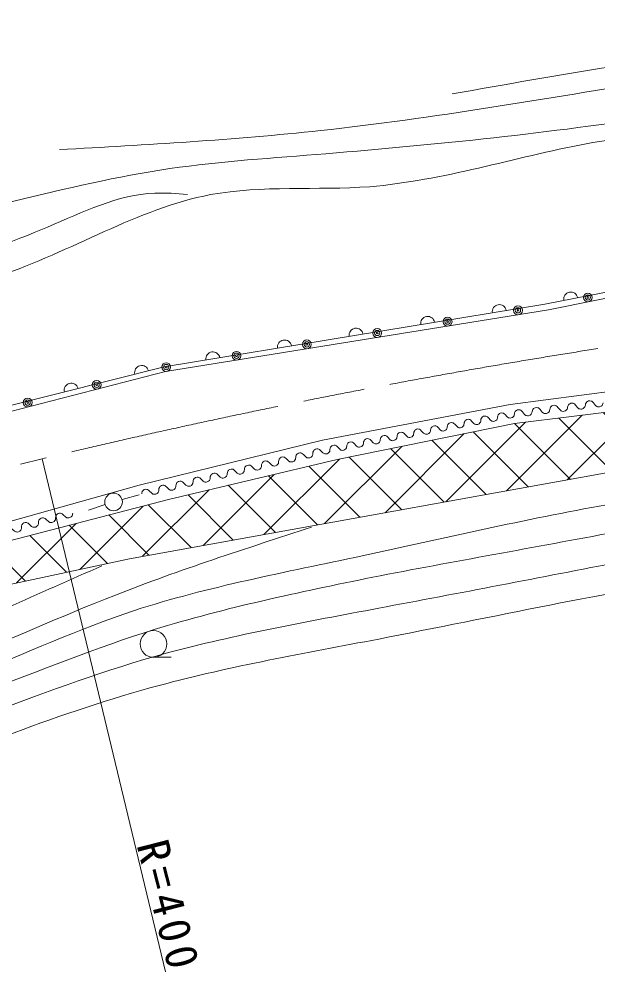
# Model space of a CAD drawing. Units: millimetres, scale not verified. Extents: x 40000 to 680000, y 20000 to 380000.
# Drawn here: x 477442 to 510361, y 241105 to 295270 of the extents above; entities that cross this region are included whole.
import ezdxf

# ---------------------------------------------------------------- set-up
doc = ezdxf.new("R2010")
doc.units = ezdxf.units.MM
doc.header["$LTSCALE"] = 1000
doc.linetypes.add('CHAIN', pattern=[18.5, 12, -1.5, 3.5, -1.5])
for name, color, linetype, lineweight in [('M-BGD', 7, 'Continuous', 13), ('M-BMK', 2, 'CHAIN', 13), ('M-STR-HTXT', 7, 'Continuous', 13)]:
    doc.layers.add(name, color=color, linetype=linetype, lineweight=lineweight)
doc.styles.add('ＭＳ ゴシック', font='')
doc.styles.get('ＭＳ ゴシック').set_extended_font_data('MS Gothic')

msp = doc.modelspace()

# ---------------------------------------------------------------- hatches: boundary and pattern name
at = {"layer": 'M-BGD'}
h = msp.add_hatch(dxfattribs=at)
h.set_pattern_fill('USER', color=256, style=0, pattern_type=2)
h.set_pattern_definition([(225, (343257, 434644), (1414.214, -1414.214), []), (315, (343257, 434644), (1414.214, 1414.214), [])])
h.paths.add_polyline_path([(451525, 260202), (465364, 262619), (485941, 267964), (495533, 270234), (505616, 272284), (525973, 274774), (531611, 275433), (535639, 274774), (541180, 273458), (540657, 271890), (536298, 272577), (531319, 272431), (516307, 270454), (483722, 264596), (470102, 261667), (451696, 258591)])

# ---------------------------------------------------------------- linework, layer by layer
for p, q in [((483298, 267952), (484263, 268216)), ((482340, 267667), (481388, 267361)), ((485085, 258991), (486085, 258991))]:
    msp.add_line(p, q, dxfattribs=at)
for points in [[(422116, 264886), (438916, 265576), (444894, 265960), (453834, 267112), (458715, 268263), (485771, 275229), (507544, 278739), (518184, 280878), (527055, 283023), (529665, 283307)], [(458395, 268641), (485692, 275499), (507341, 279062), (518018, 281147), (526960, 283298)], [(438479, 260414), (441549, 260488), (448382, 260993), (456381, 262001), (464773, 263469), (473532, 265762), (484264, 268767), (494693, 271335), (505378, 273353), (525648, 276013), (531217, 276380), (536766, 275738), (541426, 274374)], [(509645, 273333), (509658, 273396), (509691, 273462), (509726, 273507), (509764, 273532), (509822, 273560), (509903, 273570), (509966, 273558), (510009, 273542), (510054, 273507), (510102, 273452), (510223, 273303), (510291, 273250), (510334, 273235), (510397, 273222), (510458, 273230), (510536, 273260), (510592, 273308), (510627, 273353), (510642, 273396), (510655, 273459)], [(505609, 272827), (505621, 272890), (505654, 272956), (505689, 273001), (505727, 273026), (505785, 273054), (505866, 273064), (505929, 273052), (505972, 273036), (506017, 273001), (506065, 272946), (506186, 272797), (506254, 272744), (506297, 272729), (506360, 272716), (506421, 272724), (506499, 272754), (506555, 272802), (506590, 272847), (506605, 272890), (506618, 272953)], [(506618, 272953), (506630, 273016), (506663, 273082), (506698, 273127), (506736, 273153), (506794, 273180), (506875, 273191), (506938, 273178), (506981, 273163), (507026, 273128), (507074, 273072), (507196, 272923), (507264, 272870), (507307, 272855), (507370, 272843), (507430, 272850), (507508, 272880), (507564, 272928), (507599, 272974), (507614, 273017), (507627, 273080)], [(507627, 273080), (507640, 273143), (507672, 273209), (507708, 273254), (507745, 273279), (507803, 273307), (507884, 273317), (507947, 273305), (507990, 273289), (508036, 273254), (508084, 273199), (508205, 273050), (508273, 272997), (508316, 272982), (508379, 272969), (508439, 272977), (508518, 273007), (508573, 273055), (508608, 273100), (508624, 273143), (508636, 273206)], [(508636, 273206), (508649, 273269), (508681, 273335), (508717, 273380), (508755, 273406), (508813, 273433), (508893, 273444), (508956, 273431), (508999, 273416), (509045, 273381), (509093, 273325), (509214, 273176), (509282, 273123), (509325, 273108), (509388, 273096), (509449, 273103), (509527, 273133), (509582, 273181), (509618, 273227), (509633, 273270), (509645, 273333)], [(502749, 272277), (502757, 272338), (502784, 272402), (502815, 272448), (502849, 272474), (502903, 272504), (502979, 272519), (503040, 272511), (503082, 272499), (503127, 272468), (503176, 272418), (503301, 272284), (503369, 272238), (503411, 272226), (503472, 272218), (503529, 272229), (503602, 272263), (503651, 272312), (503682, 272358), (503694, 272399), (503702, 272460)], [(503702, 272460), (503710, 272521), (503737, 272586), (503768, 272631), (503802, 272657), (503856, 272688), (503932, 272702), (503993, 272694), (504035, 272682), (504080, 272652), (504129, 272602), (504254, 272468), (504322, 272421), (504364, 272410), (504425, 272402), (504482, 272413), (504555, 272446), (504605, 272495), (504635, 272541), (504647, 272583), (504655, 272644)], [(504655, 272644), (504663, 272704), (504690, 272769), (504721, 272814), (504756, 272841), (504809, 272871), (504885, 272886), (504946, 272877), (504988, 272866), (505034, 272835), (505083, 272785), (505207, 272651), (505276, 272605), (505317, 272593), (505378, 272585), (505435, 272596), (505508, 272630), (505558, 272679), (505589, 272724), (505600, 272766), (505609, 272827)], [(499889, 271727), (499897, 271788), (499924, 271852), (499955, 271898), (499989, 271924), (500043, 271954), (500119, 271969), (500180, 271961), (500222, 271949), (500267, 271918), (500316, 271868), (500441, 271734), (500509, 271688), (500551, 271676), (500612, 271668), (500669, 271679), (500742, 271713), (500792, 271762), (500822, 271808), (500834, 271849), (500842, 271910)], [(500842, 271910), (500850, 271971), (500877, 272036), (500908, 272081), (500943, 272108), (500996, 272138), (501072, 272152), (501133, 272144), (501175, 272132), (501220, 272102), (501270, 272052), (501394, 271918), (501462, 271871), (501504, 271860), (501565, 271852), (501622, 271863), (501695, 271896), (501745, 271945), (501776, 271991), (501787, 272033), (501795, 272094)], [(501795, 272094), (501803, 272154), (501831, 272219), (501861, 272264), (501896, 272291), (501949, 272321), (502026, 272336), (502087, 272327), (502128, 272316), (502174, 272285), (502223, 272235), (502348, 272101), (502416, 272055), (502458, 272043), (502518, 272035), (502576, 272046), (502648, 272080), (502698, 272129), (502729, 272174), (502741, 272216), (502749, 272277)], [(497029, 271177), (497037, 271238), (497064, 271302), (497095, 271348), (497129, 271374), (497183, 271404), (497259, 271419), (497320, 271411), (497362, 271399), (497407, 271368), (497456, 271318), (497581, 271184), (497649, 271138), (497691, 271126), (497752, 271118), (497809, 271129), (497882, 271163), (497932, 271212), (497962, 271258), (497974, 271299), (497982, 271360)], [(497982, 271360), (497990, 271421), (498017, 271486), (498048, 271531), (498083, 271558), (498136, 271588), (498213, 271602), (498273, 271594), (498315, 271582), (498361, 271552), (498410, 271502), (498534, 271368), (498603, 271321), (498644, 271310), (498705, 271302), (498762, 271313), (498835, 271346), (498885, 271395), (498916, 271441), (498927, 271483), (498936, 271544)], [(498936, 271544), (498944, 271604), (498971, 271669), (499002, 271714), (499036, 271741), (499090, 271771), (499166, 271786), (499227, 271778), (499268, 271766), (499314, 271735), (499363, 271685), (499488, 271551), (499556, 271505), (499598, 271493), (499659, 271485), (499716, 271496), (499788, 271530), (499838, 271579), (499869, 271624), (499881, 271666), (499889, 271727)], [(494149, 270581), (494155, 270644), (494180, 270711), (494210, 270759), (494244, 270788), (494298, 270821), (494376, 270840), (494439, 270834), (494482, 270824), (494530, 270794), (494583, 270745), (494717, 270612), (494789, 270567), (494833, 270557), (494896, 270551), (494954, 270565), (495028, 270603), (495077, 270656), (495106, 270704), (495117, 270747), (495122, 270810)], [(495122, 270810), (495130, 270871), (495158, 270936), (495188, 270981), (495223, 271008), (495276, 271038), (495353, 271052), (495414, 271044), (495455, 271033), (495501, 271002), (495550, 270952), (495675, 270818), (495743, 270771), (495785, 270760), (495845, 270752), (495903, 270763), (495975, 270796), (496025, 270846), (496056, 270891), (496068, 270933), (496076, 270994)], [(496076, 270994), (496084, 271054), (496111, 271119), (496142, 271164), (496176, 271191), (496230, 271221), (496306, 271236), (496367, 271228), (496409, 271216), (496454, 271185), (496503, 271135), (496628, 271001), (496696, 270955), (496738, 270943), (496799, 270935), (496856, 270946), (496929, 270980), (496978, 271029), (497009, 271074), (497021, 271116), (497029, 271177)], [(492203, 270121), (492208, 270184), (492233, 270252), (492263, 270300), (492297, 270328), (492351, 270362), (492429, 270380), (492492, 270374), (492536, 270364), (492584, 270334), (492636, 270285), (492771, 270152), (492843, 270108), (492886, 270097), (492949, 270092), (493008, 270106), (493081, 270143), (493130, 270196), (493160, 270244), (493170, 270288), (493176, 270351)], [(493176, 270351), (493181, 270414), (493207, 270481), (493236, 270529), (493271, 270558), (493325, 270591), (493402, 270610), (493465, 270604), (493509, 270594), (493557, 270564), (493610, 270515), (493744, 270382), (493816, 270337), (493860, 270327), (493923, 270322), (493981, 270335), (494054, 270373), (494103, 270426), (494133, 270474), (494143, 270518), (494149, 270581)], [(490256, 269661), (490262, 269724), (490287, 269792), (490317, 269840), (490351, 269869), (490405, 269902), (490483, 269920), (490546, 269915), (490589, 269904), (490637, 269875), (490690, 269826), (490824, 269693), (490896, 269648), (490940, 269638), (491003, 269632), (491061, 269646), (491134, 269684), (491184, 269737), (491213, 269785), (491224, 269828), (491229, 269891)], [(491229, 269891), (491235, 269954), (491260, 270022), (491290, 270070), (491324, 270099), (491378, 270132), (491456, 270150), (491519, 270145), (491562, 270134), (491611, 270105), (491663, 270055), (491797, 269923), (491869, 269878), (491913, 269868), (491976, 269862), (492034, 269876), (492108, 269914), (492157, 269966), (492187, 270014), (492197, 270058), (492203, 270121)], [(487336, 268972), (487342, 269035), (487367, 269103), (487397, 269151), (487431, 269179), (487485, 269213), (487563, 269231), (487626, 269225), (487669, 269215), (487717, 269185), (487770, 269136), (487904, 269003), (487976, 268959), (488020, 268949), (488083, 268943), (488141, 268957), (488214, 268995), (488264, 269047), (488293, 269095), (488304, 269139), (488309, 269202)], [(488309, 269202), (488315, 269265), (488340, 269332), (488370, 269381), (488404, 269409), (488458, 269443), (488536, 269461), (488599, 269455), (488642, 269445), (488691, 269415), (488743, 269366), (488877, 269233), (488950, 269189), (488993, 269178), (489056, 269173), (489115, 269186), (489188, 269224), (489237, 269277), (489267, 269325), (489277, 269369), (489283, 269432)], [(489283, 269432), (489288, 269495), (489314, 269562), (489343, 269610), (489378, 269639), (489431, 269672), (489509, 269691), (489572, 269685), (489616, 269675), (489664, 269645), (489717, 269596), (489851, 269463), (489923, 269418), (489966, 269408), (490029, 269402), (490088, 269416), (490161, 269454), (490210, 269507), (490240, 269555), (490250, 269598), (490256, 269661)], [(485390, 268513), (485395, 268576), (485420, 268643), (485450, 268691), (485484, 268720), (485538, 268753), (485616, 268772), (485679, 268766), (485723, 268756), (485771, 268726), (485823, 268677), (485958, 268544), (486030, 268499), (486073, 268489), (486136, 268483), (486195, 268497), (486268, 268535), (486317, 268588), (486347, 268636), (486357, 268679), (486363, 268742)], [(486363, 268742), (486369, 268805), (486394, 268873), (486423, 268921), (486458, 268950), (486512, 268983), (486589, 269001), (486652, 268996), (486696, 268985), (486744, 268956), (486797, 268906), (486931, 268774), (487003, 268729), (487047, 268719), (487110, 268713), (487168, 268727), (487241, 268765), (487290, 268817), (487320, 268866), (487330, 268909), (487336, 268972)], [(484416, 268283), (484422, 268346), (484447, 268413), (484477, 268462), (484511, 268490), (484565, 268523), (484643, 268542), (484706, 268536), (484749, 268526), (484797, 268496), (484850, 268447), (484984, 268314), (485056, 268270), (485100, 268259), (485163, 268254), (485221, 268267), (485295, 268305), (485344, 268358), (485374, 268406), (485384, 268450), (485390, 268513)], [(479522, 266916), (479525, 266979), (479548, 267048), (479576, 267098), (479610, 267128), (479662, 267163), (479740, 267185), (479804, 267181), (479848, 267173), (479898, 267145), (479952, 267097), (480092, 266968), (480167, 266926), (480211, 266917), (480275, 266914), (480333, 266930), (480405, 266971), (480453, 267025), (480481, 267075), (480490, 267119), (480493, 267183)], [(477578, 266382), (477582, 266445), (477605, 266514), (477633, 266564), (477666, 266594), (477719, 266629), (477797, 266651), (477861, 266647), (477905, 266638), (477954, 266610), (478009, 266563), (478149, 266434), (478223, 266392), (478268, 266383), (478331, 266380), (478390, 266396), (478462, 266436), (478510, 266491), (478538, 266541), (478547, 266585), (478550, 266649)], [(478550, 266649), (478553, 266712), (478576, 266781), (478604, 266831), (478638, 266861), (478691, 266896), (478769, 266918), (478832, 266914), (478876, 266906), (478926, 266877), (478981, 266830), (479121, 266701), (479195, 266659), (479239, 266650), (479303, 266647), (479361, 266663), (479434, 266703), (479481, 266758), (479509, 266808), (479518, 266852), (479522, 266916)], [(476607, 266114), (476610, 266178), (476633, 266247), (476661, 266297), (476695, 266327), (476748, 266362), (476825, 266383), (476889, 266380), (476933, 266371), (476983, 266343), (477038, 266296), (477178, 266167), (477252, 266125), (477296, 266116), (477360, 266112), (477418, 266128), (477490, 266169), (477538, 266224), (477566, 266274), (477575, 266318), (477578, 266382)]]:
    msp.add_lwpolyline(points, dxfattribs=at)
msp.add_lwpolyline([(451525, 260202), (465364, 262619), (485941, 267964), (495533, 270234), (505616, 272284), (525973, 274774), (531611, 275433), (535639, 274774), (541145, 273467), (540657, 271890), (536298, 272577), (531319, 272431), (516307, 270454), (483722, 264596), (470102, 261667), (451696, 258591)], close=True, dxfattribs=at)
for centre, radius in [((509789, 279445), 250), ((509789, 279445), 150), ((509789, 279445), 50), ((505813, 278713), 250), ((505813, 278713), 150), ((505813, 278713), 50), ((501812, 278068), 250), ((501812, 278068), 150), ((501812, 278068), 50), ((497810, 277423), 250), ((497810, 277423), 150), ((497810, 277423), 50), ((493809, 276778), 250), ((493809, 276778), 150), ((493809, 276778), 50), ((489808, 276132), 250), ((489808, 276132), 150), ((485806, 275487), 250), ((489808, 276132), 50), ((485806, 275487), 150), ((485806, 275487), 50), ((481857, 274479), 250), ((481857, 274479), 150), ((481857, 274479), 50), ((477932, 273469), 250), ((477932, 273469), 150), ((477932, 273469), 50), ((482816, 267821), 500), ((485085, 259751), 760)]:
    msp.add_circle(centre, radius, dxfattribs=at)
for centre, start, end in [((508817, 279351), 11.0461, 191.0461), ((504752, 278636), 9.3469, 189.3469), ((500680, 277966), 9.3469, 189.3469), ((496608, 277296), 9.3469, 189.3469), ((492535, 276626), 9.3469, 189.3469), ((488463, 275955), 9.3469, 189.3469), ((484413, 275178), 14.1026, 194.1026), ((480410, 274172), 14.1026, 194.1026)]:
    msp.add_arc(centre, 400, start, end, dxfattribs=at)
for points, knots in [([(502080, 291017), (505093, 291549), (508107, 292082), (511123, 292563), (516126, 293362), (521136, 294021), (526196, 294650), (528719, 294964), (531255, 295270), (533770, 295114), (536499, 294944), (539203, 294229), (541809, 293336), (543169, 292870), (544503, 292355), (546741, 291608)], [0, 0, 0, 0, 1, 1, 1, 2, 2, 2, 3, 3, 3, 4, 4, 4, 5, 5, 5, 5]), ([(479741, 287848), (484701, 288123), (489660, 288398), (494582, 288930), (501018, 289626), (507390, 290760), (513828, 291790), (520443, 292848), (527129, 293795), (533770, 293181), (536681, 292912), (539584, 292343), (542350, 291404), (543363, 291060), (544357, 290666), (546214, 289972)], [0, 0, 0, 0, 1, 1, 1, 2, 2, 2, 3, 3, 3, 4, 4, 4, 5, 5, 5, 5]), ([(456717, 281510), (460601, 281858), (464485, 282206), (468312, 282901), (474248, 283980), (480048, 285896), (486012, 286766), (488948, 287194), (491925, 287369), (494891, 287616), (501275, 288139), (507620, 288790), (513983, 289780), (518375, 290411), (522753, 291174), (527200, 291249), (530955, 291312), (534758, 290885), (538331, 289780), (540425, 289133), (542440, 288253), (545387, 287200)], [0, 0, 0, 0, 1, 1, 1, 2, 2, 2, 3, 3, 3, 4, 4, 4, 5, 5, 5, 6, 6, 6, 7, 7, 7, 7]), ([(226743, 287279), (226641, 284030), (226539, 280781), (227286, 277595), (228098, 274133), (229912, 270745), (232536, 268454), (235502, 265864), (239502, 264676), (243487, 263748), (250957, 262042), (258162, 261194), (265389, 261757), (270788, 262252), (276054, 263340), (281318, 264472), (288055, 265965), (294751, 267378), (301501, 268635), (306532, 269604), (311595, 270424), (316685, 270988), (321463, 271544), (326265, 271894), (331076, 272075), (334249, 272181), (337426, 272206), (340579, 272527), (342726, 272745), (344860, 273109), (347005, 273342), (351832, 273862), (356710, 273754), (361576, 273794), (366263, 273824), (370944, 273922), (375605, 274337), (385310, 275149), (394917, 277442), (404637, 277686), (407798, 277769), (410971, 277641), (414140, 277505), (417520, 277368), (420897, 277202), (424276, 277143), (427774, 277086), (431274, 277178), (434775, 277143), (438699, 277090), (442626, 276869), (446541, 277052), (448682, 277171), (450819, 277423), (452967, 277505), (456015, 277616), (459086, 277388), (462108, 277686), (464627, 277949), (467108, 278581), (469599, 279134), (471849, 279600), (474114, 279980), (476297, 280673), (480385, 282022), (484178, 284497), (488334, 285288), (491258, 285829), (494363, 285523), (497385, 285741), (501557, 286093), (505585, 287395), (509693, 288184), (513762, 288885), (517892, 289103), (522002, 289723), (523422, 289944), (524840, 290205), (526256, 290266), (529750, 290416), (533235, 289343), (536664, 288366), (539172, 287650), (541651, 286985), (545018, 286012)], [0, 0, 0, 0, 1, 1, 1, 2, 2, 2, 3, 3, 3, 4, 4, 4, 5, 5, 5, 6, 6, 6, 7, 7, 7, 8, 8, 8, 9, 9, 9, 10, 10, 10, 11, 11, 11, 12, 12, 12, 13, 13, 13, 14, 14, 14, 15, 15, 15, 16, 16, 16, 17, 17, 17, 18, 18, 18, 19, 19, 19, 20, 20, 20, 21, 21, 21, 22, 22, 22, 23, 23, 23, 24, 24, 24, 25, 25, 25, 26, 26, 26, 27, 27, 27, 28, 28, 28, 28]), ([(446205, 279423), (449241, 279382), (452278, 279341), (455326, 279346), (459155, 279351), (463003, 279427), (466766, 279964), (470961, 280563), (475049, 281735), (479055, 283442), (481064, 284298), (483052, 285289), (485162, 285375), (485773, 285400), (486395, 285348), (487017, 285297)], [0, 0, 0, 0, 1, 1, 1, 2, 2, 2, 3, 3, 3, 4, 4, 4, 5, 5, 5, 5]), ([(457785, 249084), (460277, 250782), (462770, 252481), (465419, 253881), (468388, 255449), (471553, 256643), (474675, 257934), (477776, 259217), (480834, 260595), (483999, 261650), (488213, 263014), (492599, 263821), (496948, 264758), (501593, 265741), (506196, 266840), (510866, 267663), (513947, 268151), (517041, 268492), (520190, 268812), (523723, 269171), (527326, 269503), (530729, 268812), (533195, 268311), (535555, 267274), (538779, 265881)], [0, 0, 0, 0, 1, 1, 1, 2, 2, 2, 3, 3, 3, 4, 4, 4, 5, 5, 5, 6, 6, 6, 7, 7, 7, 8, 8, 8, 8]), ([(460194, 248948), (462100, 250418), (464006, 251888), (466072, 253070), (468966, 254724), (472174, 255812), (475328, 256988), (478602, 258209), (481818, 259525), (485125, 260569), (489197, 261812), (493376, 262697), (497556, 263542), (502145, 264437), (506737, 265236), (511339, 266109), (514376, 266621), (517393, 267115), (520527, 267528), (524058, 267994), (527739, 268357), (531000, 267325), (533198, 266630), (535206, 265299), (538042, 263571)], [0, 0, 0, 0, 1, 1, 1, 2, 2, 2, 3, 3, 3, 4, 4, 4, 5, 5, 5, 6, 6, 6, 7, 7, 7, 8, 8, 8, 8]), ([(454406, 248881), (457610, 250918), (460814, 252956), (464203, 254624), (467293, 256144), (470536, 257357), (473729, 258677), (476802, 259948), (479828, 261318), (482918, 262528), (486575, 263961), (490320, 265170), (494065, 266380)], [0, 0, 0, 0, 1, 1, 1, 2, 2, 2, 3, 3, 3, 4, 4, 4, 4]), ([(464248, 250232), (465430, 250953), (466612, 251673), (467829, 252327), (470402, 253709), (473130, 254793), (475869, 255840), (479144, 257091), (482435, 258289), (485800, 259218), (489779, 260288), (493843, 261010), (497894, 261785), (502498, 262636), (507080, 263533), (511677, 264420), (513987, 264837), (516297, 265242), (518636, 265569), (520955, 265863), (523279, 266028), (525662, 265974), (527825, 265925), (530037, 265695), (531945, 264826), (533581, 264080), (534993, 262865), (536405, 261650)], [0, 0, 0, 0, 1, 1, 1, 2, 2, 2, 3, 3, 3, 4, 4, 4, 5, 5, 5, 6, 6, 6, 7, 7, 7, 8, 8, 8, 9, 9, 9, 9]), ([(469059, 251500), (474442, 253693), (479825, 255886), (485405, 257389), (489504, 258493), (493709, 259224), (497893, 260029), (504396, 261279), (510850, 262706), (517392, 263684), (519056, 263896), (520719, 264069), (522419, 264285), (523903, 264474), (525414, 264695), (526834, 264496), (529125, 264175), (531178, 262762), (533231, 261349)], [0, 0, 0, 0, 1, 1, 1, 2, 2, 2, 3, 3, 3, 4, 4, 4, 5, 5, 5, 6, 6, 6, 6]), ([(450378, 247642), (453772, 249945), (457165, 252247), (460734, 254242), (464178, 256166), (467785, 257804), (471394, 259420), (474980, 261025), (478568, 262608), (482156, 264191)], [0, 0, 0, 0, 1, 1, 1, 2, 2, 2, 3, 3, 3, 3])]:
    msp.add_open_spline(points, degree=3, knots=knots, dxfattribs=at)
at = {"layer": 'M-BMK'}
msp.add_line((459534, 265647), (478762, 270272), dxfattribs=at)
msp.add_arc((572324, -118631), 400000, 98.91144, 103.5271, dxfattribs=at)
at = {"layer": 'M-STR-HTXT'}
msp.add_line((485779, 241105), (478762, 270272), dxfattribs=at)

# ---------------------------------------------------------------- texts
at = {"layer": 'M-STR-HTXT', "insert": (484084, 248329), "char_height": 1833, "attachment_point": 7, "rotation": 284.4, "style": 'ＭＳ ゴシック'}
msp.add_mtext('\\T1.24;R=400', dxfattribs=at)

doc.saveas('drawing.dxf')
